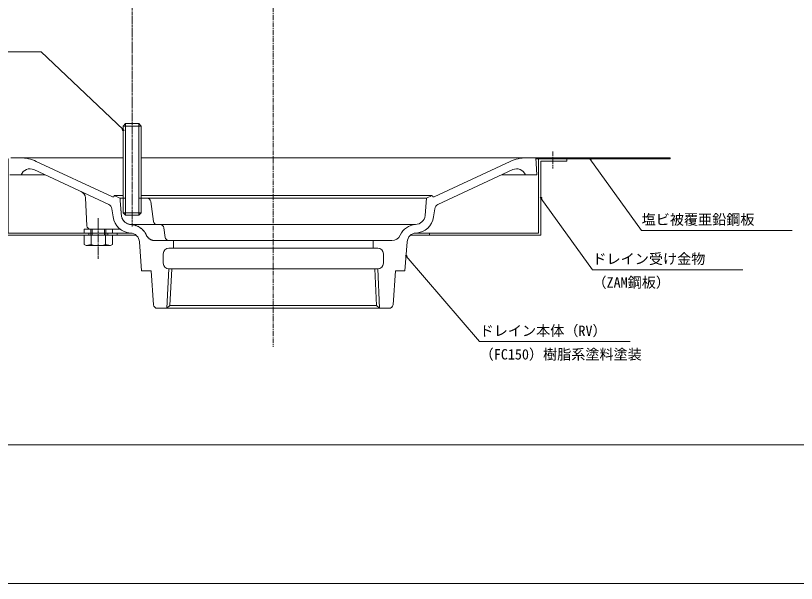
# Model space of a CAD drawing. Units: millimetres, scale not verified. Extents: x -690 to 690, y -478 to 477.
# Drawn here: x -417.6 to -2.6, y -477.6 to -175.7 of the extents above; entities that cross this region are included whole.
import ezdxf
from ezdxf.enums import TextEntityAlignment as Align

# ---------------------------------------------------------------- set-up
doc = ezdxf.new("R2010")
doc.units = ezdxf.units.MM
doc.header["$LTSCALE"] = 2
for name, pattern in [('USER1', [2, 1.25, -0.25, 0.25, -0.25]), ('USER3', [0.1875, 0.125, -0.0625]), ('USER4', [1.125, 0.75, -0.125, 0.125, -0.125])]:
    doc.linetypes.add(name, pattern=pattern)
for name, color, linetype, lineweight in [('0-0_0', 7, 'Continuous', 15), ('0-1_L-2', 7, 'Continuous', 18), ('0-2_L-1', 7, 'Continuous', 18), ('0-3_L-5', 2, 'USER1', 18), ('0-4_L-3', 7, 'Continuous', 18), ('0-6_WAKU', 7, 'Continuous', 18), ('0-7_MOJI', 7, 'Continuous', 18)]:
    doc.layers.add(name, color=color, linetype=linetype, lineweight=lineweight)
doc.styles.add('ＭＳ ゴシック', font='')
doc.styles.get('ＭＳ ゴシック').set_extended_font_data('MS Gothic')

msp = doc.modelspace()

# ---------------------------------------------------------------- linework, layer by layer
at = {"layer": '0-0_0'}
for p, q in [((-360.021, -236.693), (-360.838, -235.919)), ((-112.662, -251.445), (-112.003, -252.357)), ((-138.799, -272.345), (-138.14, -273.257)), ((-210.459, -303.176), (-209.725, -304.028))]:
    msp.add_line(p, q, dxfattribs=at)
at = {"layer": '0-0_0', "lineweight": 18}
msp.add_lwpolyline([(-560.982, -403.801), (560.268, -403.801), (560.268, 343.699), (-560.982, 343.699)], close=True, dxfattribs=at)
at = {"layer": '0-0_0'}
for centre, start, end in [((-360.43, -236.306), 136.55658, 316.55658), ((-112.333, -251.901), 305.84319, 125.84319), ((-138.47, -272.801), 305.84319, 125.84319), ((-210.092, -303.602), 310.73751, 130.73751)]:
    msp.add_arc(centre, 0.562, start, end, dxfattribs=at)
at = {"layer": '0-1_L-2'}
for p, q in [((-415.103, -251.301), (-360.43, -251.301)), ((-350.91, -251.301), (-146.236, -251.301)), ((-378.67, -291.301), (-378.67, -292.501)), ((-368.67, -291.301), (-368.67, -292.501)), ((-363.67, -291.301), (-356.316, -291.301)), ((-363.67, -292.501), (-353.532, -292.501)), ((-197.67, -292.501), (-207.807, -292.501)), ((-197.67, -291.301), (-205.023, -291.301))]:
    msp.add_line(p, q, dxfattribs=at)
for points in [[(-436.67, -251.901), (-421.67, -251.901), (-421.67, -291.301), (-363.67, -291.301), (-363.67, -292.501), (-422.87, -292.501), (-422.87, -253.101), (-436.67, -253.101)], [(-124.67, -251.901), (-139.67, -251.901), (-139.67, -291.301), (-197.67, -291.301), (-197.67, -292.501), (-138.47, -292.501), (-138.47, -253.101), (-124.67, -253.101)]]:
    msp.add_lwpolyline(points, close=True, dxfattribs=at)
at = {"layer": '0-2_L-1'}
for p, q in [((-139.67, -251.301), (-141.17, -251.301)), ((-139.67, -251.301), (-141.17, -251.301)), ((-139.67, -251.901), (-141.132, -251.901)), ((-139.67, -251.901), (-141.132, -251.901))]:
    msp.add_line(p, q, dxfattribs=at)
msp.add_lwpolyline([(-69.67, -251.901), (-139.67, -251.901), (-139.67, -251.301), (-69.67, -251.301)], close=True, dxfattribs=at)
msp.add_lwpolyline([(-69.67, -251.901), (-139.67, -251.901), (-139.67, -251.301), (-69.67, -251.301)], close=True, dxfattribs=at)
at = {"layer": '0-3_L-5'}
for p, q in [((-280.67, 116.611), (-280.67, -351.843)), ((-132.17, -248.001), (-132.17, -257.001)), ((-132.17, -248.001), (-132.17, -257.001))]:
    msp.add_line(p, q, dxfattribs=at)
at = {"layer": '0-4_L-3', "color": 2, "linetype": 'USER4'}
for p, q in [((-355.67, -287.801), (-355.67, -86.87)), ((-373.67, -283.301), (-373.67, -305.001))]:
    msp.add_line(p, q, dxfattribs=at)
at = {"layer": '0-4_L-3'}
for p, q in [((-360.43, -234.399), (-359.154, -233.124)), ((-360.43, -234.399), (-360.43, -280.526)), ((-350.91, -234.399), (-360.43, -234.399)), ((-352.185, -233.124), (-359.154, -233.124)), ((-350.91, -234.399), (-352.185, -233.124)), ((-350.91, -234.399), (-350.91, -280.526)), ((-415.103, -251.301), (-420.17, -251.301)), ((-146.236, -251.301), (-141.17, -251.301)), ((-141.17, -251.301), (-140.67, -260.301)), ((-406.651, -253.175), (-366.165, -272.054)), ((-154.688, -253.175), (-195.174, -272.054)), ((-402.106, -260.301), (-420.67, -260.301)), ((-407.934, -257.584), (-368.114, -276.152)), ((-153.406, -257.584), (-193.225, -276.152)), ((-159.233, -260.301), (-140.67, -260.301)), ((-380.544, -272.656), (-379.769, -287.406)), ((-365.17, -271.42), (-360.43, -271.42)), ((-347.816, -272.801), (-352.185, -272.801)), ((-350.91, -271.415), (-280.67, -271.415)), ((-350.91, -271.415), (-280.67, -271.415)), ((-280.67, -272.801), (-347.816, -272.801)), ((-196.17, -271.415), (-280.67, -271.415)), ((-210.43, -271.415), (-280.67, -271.415)), ((-280.67, -272.801), (-199.17, -272.801)), ((-199.17, -272.801), (-199.938, -282.052)), ((-199.17, -272.801), (-196.17, -271.415)), ((-345.834, -274.528), (-344.381, -285.074)), ((-366.447, -278.403), (-365.859, -282.666)), ((-350.91, -280.526), (-360.43, -280.526)), ((-360.43, -280.526), (-359.154, -281.801)), ((-352.185, -281.801), (-359.154, -281.801)), ((-350.91, -280.526), (-352.185, -281.801)), ((-194.893, -278.403), (-195.48, -282.666)), ((-377.772, -289.301), (-361.953, -289.301)), ((-377.67, -289.301), (-377.67, -292.501)), ((-369.67, -292.501), (-369.67, -289.301)), ((-342.4, -286.801), (-340.84, -286.801)), ((-340.84, -286.801), (-280.67, -286.801)), ((-338.858, -288.528), (-338.163, -293.574)), ((-205.211, -286.801), (-280.67, -286.801)), ((-377.422, -297.424), (-377.422, -292.501)), ((-369.917, -297.424), (-369.917, -292.501)), ((-380.17, -298.001), (-377.422, -297.424)), ((-369.917, -297.424), (-367.17, -298.001)), ((-350.67, -311.301), (-351.824, -295.903)), ((-333.67, -295.301), (-336.182, -295.301)), ((-280.67, -295.301), (-333.67, -295.301)), ((-333.67, -299.301), (-333.67, -295.301)), ((-280.67, -295.301), (-227.67, -295.301)), ((-227.67, -299.301), (-227.67, -295.301)), ((-227.67, -295.301), (-217.74, -295.301)), ((-210.67, -311.301), (-209.515, -295.903)), ((-339.17, -302.301), (-339.17, -307.301)), ((-336.17, -299.301), (-333.67, -299.301)), ((-333.67, -299.301), (-280.67, -299.301)), ((-227.67, -299.301), (-280.67, -299.301)), ((-225.17, -299.301), (-227.67, -299.301)), ((-222.17, -302.301), (-222.17, -307.301)), ((-280.67, -310.301), (-336.17, -310.301)), ((-335.61, -329.801), (-334.671, -310.374)), ((-280.67, -310.301), (-225.17, -310.301)), ((-225.729, -329.801), (-226.668, -310.374)), ((-342.314, -331.301), (-337.185, -331.301)), ((-335.61, -329.801), (-337.185, -331.301)), ((-335.61, -329.801), (-280.67, -329.801)), ((-225.729, -329.801), (-280.67, -329.801)), ((-225.729, -329.801), (-224.155, -331.301)), ((-219.025, -331.301), (-224.155, -331.301))]:
    msp.add_line(p, q, dxfattribs=at)
at = {"layer": '0-4_L-3', "color": 4}
for p, q in [((-359.154, -281.801), (-359.154, -233.124)), ((-352.185, -281.801), (-352.185, -233.124))]:
    msp.add_line(p, q, dxfattribs=at)
at = {"layer": '0-4_L-3', "color": 4, "linetype": 'USER3'}
for p, q in [((-362.17, -272.801), (-361.401, -282.052)), ((-342.4, -286.801), (-356.267, -286.792)), ((-336.182, -295.301), (-343.599, -295.301))]:
    msp.add_line(p, q, dxfattribs=at)
at = {"layer": '0-4_L-3', "color": 6}
for p, q in [((-376.97, -289.301), (-376.97, -292.501)), ((-370.37, -289.301), (-370.37, -292.501))]:
    msp.add_line(p, q, dxfattribs=at)
at = {"layer": '0-4_L-3'}
for points in [[(-359.154, -272.801), (-362.17, -272.801), (-365.17, -271.415)], [(-280.67, -331.301), (-337.185, -331.301), (-336.17, -310.301)], [(-280.67, -331.301), (-224.155, -331.301), (-225.17, -310.301)], [(-344.308, -329.451), (-345.67, -311.301), (-350.67, -311.301)], [(-217.031, -329.451), (-215.67, -311.301), (-210.67, -311.301)]]:
    msp.add_lwpolyline(points, dxfattribs=at)
for points in [[(-381.17, -291.301), (-366.17, -291.301), (-366.17, -289.301), (-381.17, -289.301)], [(-381.17, -292.501), (-381.17, -297.424), (-380.17, -298.001), (-367.17, -298.001), (-366.17, -297.424), (-366.17, -292.501)]]:
    msp.add_lwpolyline(points, close=True, dxfattribs=at)
for centre, radius, start, end in [((-415.103, -271.301), 20, 65, 90), ((-146.236, -271.301), 20, 90, 115), ((-410.016, -262.13), 5, 65.38862, 158.55076), ((-151.323, -262.13), 5, 21.44924, 114.61138), ((-384.538, -272.865), 4, 3.00559, 65), ((-365.87, -271.42), 0.7, 245, 0), ((-347.816, -274.801), 2, 7.84409, 90), ((-195.47, -271.42), 0.7, 180, 295), ((-369.418, -278.812), 3, 7.84409, 65), ((-191.921, -278.812), 3, 115, 172.15591), ((-205.386, -281.301), 5.5, 273.27783, 352.15591), ((-355.953, -281.301), 10, 187.84409, 266.72217), ((-342.4, -284.801), 2, 187.84409, 270), ((-205.386, -281.301), 10, 273.27783, 352.15591), ((-377.772, -287.301), 2, 183.00559, 270), ((-340.84, -288.801), 2, 7.84409, 90), ((-204.529, -296.277), 9.5, 93.27783, 155.66313), ((-356.81, -296.277), 5, 4.28915, 86.72217), ((-336.182, -293.301), 2, 187.84409, 270), ((-217.74, -290.301), 5, 270, 335.66313), ((-204.529, -296.277), 5, 93.27783, 175.71085), ((-373.67, -285.516), 12.485, 252.50768, 287.49232), ((-336.17, -302.301), 3, 90, 180), ((-225.17, -302.301), 3, 0, 90), ((-336.17, -307.301), 3, 180, 270), ((-225.17, -307.301), 3, 270, 0), ((-342.314, -329.301), 2, 184.28915, 270), ((-219.025, -329.301), 2, 270, 355.71085)]:
    msp.add_arc(centre, radius, start, end, dxfattribs=at)
at = {"layer": '0-4_L-3', "color": 4, "linetype": 'USER3'}
for centre, radius, start, end in [((-355.953, -281.301), 5.5, 187.84409, 266.72217), ((-356.81, -296.277), 9.5, 24.33687, 86.72217), ((-343.599, -290.301), 5, 204.33687, 270)]:
    msp.add_arc(centre, radius, start, end, dxfattribs=at)
at = {"layer": '0-6_WAKU'}
msp.add_lwpolyline([(-690.357, -477.551), (689.643, -477.551), (689.643, 477.449), (-690.357, 477.449)], close=True, dxfattribs=at)
at = {"layer": '0-7_MOJI'}
for p, q in [((-404.114, -194.933), (-484.114, -194.933)), ((-360.43, -236.306), (-404.114, -194.933)), ((-112.333, -251.901), (-84.895, -289.884)), ((-138.47, -272.801), (-111.032, -310.784)), ((-84.895, -289.884), (-4.895, -289.884)), ((-210.092, -303.602), (-170.978, -349.016)), ((-111.032, -310.784), (-31.032, -310.784)), ((-170.978, -349.016), (-90.978, -349.016))]:
    msp.add_line(p, q, dxfattribs=at)

# ---------------------------------------------------------------- texts
at = {"layer": '0-7_MOJI', "style": 'ＭＳ ゴシック'}
for s, p in [('塩ビ被覆亜鉛鋼板 ', (-84.895, -288.513)), ('ドレイン受け金物 ', (-111.032, -309.413)), ('（ZAM鋼板）', (-111.032, -321.94)), ('ドレイン本体（RV） ', (-170.978, -347.645)), ('（FC150）樹脂系塗料塗装 ', (-170.978, -360.172))]:
    msp.add_text(s, height=5.499, dxfattribs=at).set_placement(p, align=Align.BOTTOM_LEFT)

doc.saveas('drawing.dxf')
